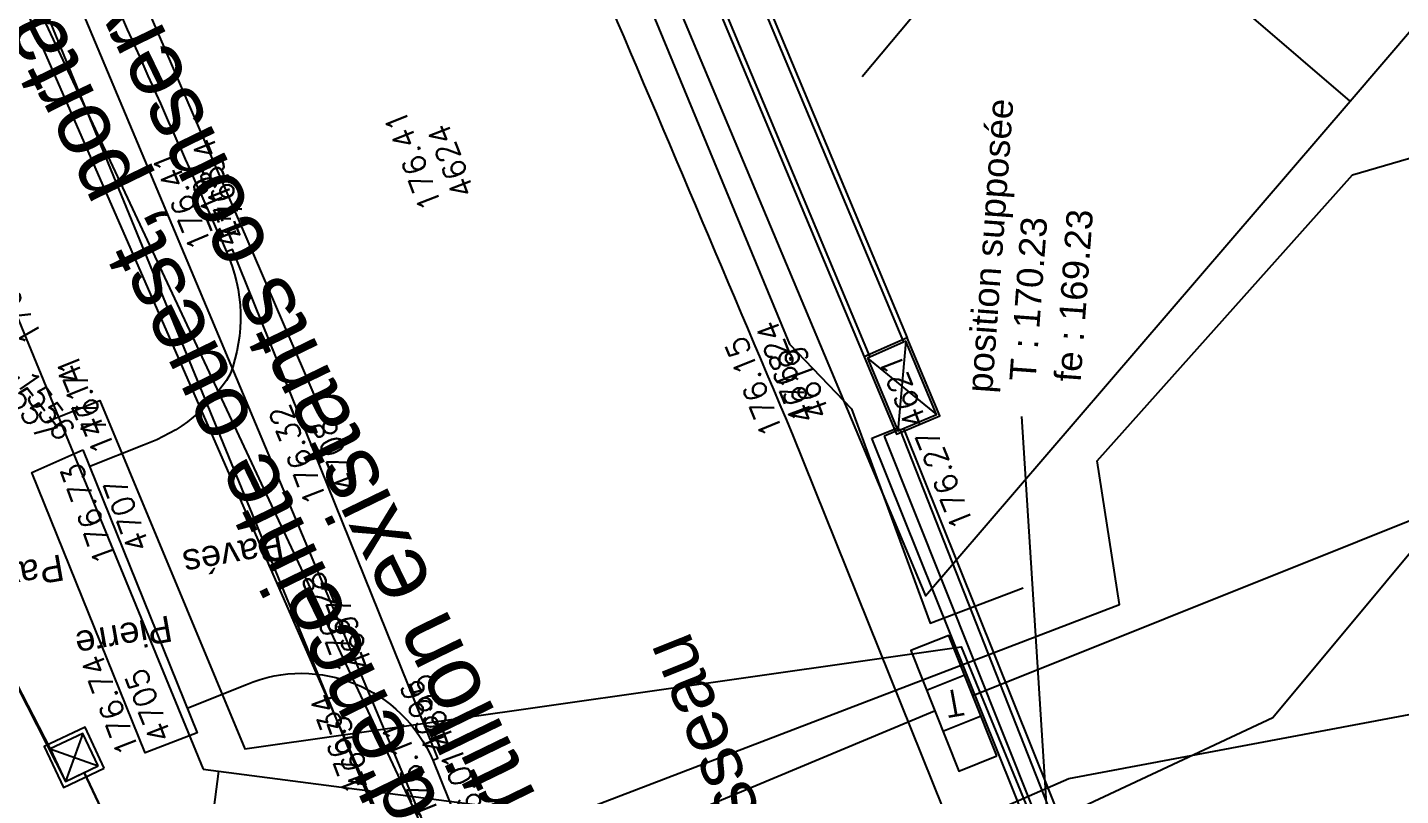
# Model space of a CAD drawing. Extents: x -2313930 to 3286427, y -3858277 to 2572692.
# Drawn here: x 547027 to 568025, y -249722 to -237980 of the extents above; entities that cross this region are included whole.
import ezdxf
from ezdxf.enums import TextEntityAlignment as Align
from ezdxf.lldxf.tags import DXFTag

# ---------------------------------------------------------------- set-up
doc = ezdxf.new("R2010")
doc.units = 0
for name, color, linetype, lineweight in [('_GAZELEC-RESERVATION 2', 132, 'Continuous', 18), ('Fond topo - P', 252, 'Continuous', 50), ('Fond topo - VOI', 252, 'Continuous', 25)]:
    doc.layers.add(name, color=color, linetype=linetype, lineweight=lineweight)
for name, color, linetype in [('CAB_SSL', 252, 'Continuous'), ('DWG_280-140115-P - Général', 252, 'Continuous'), ('EDF_SSL', 252, 'Texte-Electricite'), ('Fond topo - CLO_LEG', 252, 'Continuous'), ('Fond topo - CLO_MUR', 252, 'Continuous'), ('Fond topo - EDF', 252, 'Continuous'), ('Fond topo - PTT', 252, 'Continuous'), ('Fond topo - PTT_TXT', 252, 'Continuous'), ('Fond topo - SOL', 252, 'Continuous'), ('Fond topo - VOI_NOM', 252, 'Continuous'), ('Fond topo - VOI_TXT', 252, 'Continuous'), ('Fond topo - Z_500', 252, 'Continuous'), ('GAZ_SSL', 252, 'Texte-GAZ'), ('prlm-VRD', 2, 'Continuous'), ('SA - bât D', 252, 'Continuous'), ('SA - enrobé', 252, 'Continuous'), ('SA - GAZ-réso', 252, 'Texte-GAZ'), ('TELECOM_SSL', 252, 'Texte-Telecom'), ('UNITAIRE SSL', 252, 'UNITAIRE')]:
    doc.layers.add(name, color=color, linetype=linetype)
for name, color, linetype, plot in [('Fond topo - N', 252, 'Continuous', False), ('Fond topo - NCACHE', 252, 'Continuous', False), ('Fond topo - ZCACHE', 252, 'Continuous', False)]:
    doc.layers.add(name, color=color, linetype=linetype, plot=plot)
doc.styles.add('2000_ARIAL', font='arial.ttf', dxfattribs={"height": 0.4})
doc.styles.add('Futura Std Book', font='')
doc.styles.add('Lignes', font='arial.ttf', dxfattribs={"height": 0.35})
doc.styles.add('LignesA', font='arial.ttf', dxfattribs={"height": 0.35})
doc.styles.add('SIMPLEX', font='simplex_.ttf', dxfattribs={"height": 1.25})
doc.styles.add('TP-C_Autocad_Standard', font='simplex_.ttf', dxfattribs={"height": 1})
doc.styles.add('Tronçons', font='arial.ttf', dxfattribs={"height": 0.25})
doc.styles.get('Futura Std Book').set_extended_font_data('Futura Std Book')
tags = doc.linetypes.add('L16', pattern=[0.375, 0.3, -0.075]).pattern_tags.tags
tags[6:7] = [DXFTag(74, 4), DXFTag(75, 0), DXFTag(340, '0'), DXFTag(46, 0.0), DXFTag(50, 0.0), DXFTag(44, 0.0), DXFTag(45, 0.0)]
tags[4:5] = [DXFTag(74, 4), DXFTag(75, 0), DXFTag(340, '0'), DXFTag(46, 0.0), DXFTag(50, 0.0), DXFTag(44, 0.0), DXFTag(45, 0.0)]
tags = doc.linetypes.add('L8', pattern=[0.225, 0.15, -0.075]).pattern_tags.tags
tags[6:7] = [DXFTag(74, 4), DXFTag(75, 0), DXFTag(340, '0'), DXFTag(46, 0.0), DXFTag(50, 0.0), DXFTag(44, 0.0), DXFTag(45, 0.0)]
tags[4:5] = [DXFTag(74, 4), DXFTag(75, 0), DXFTag(340, '0'), DXFTag(46, 0.0), DXFTag(50, 0.0), DXFTag(44, 0.0), DXFTag(45, 0.0)]
tags = doc.linetypes.add('Texte-BT', pattern='A,5,-0.25,["BT",Lignes,S=1,R=0,X=0,Y=-0.18],-1.25', length=6.5).pattern_tags.tags
tags[15:16] = [DXFTag(74, 4), DXFTag(75, 0), DXFTag(340, '0'), DXFTag(46, 0.0), DXFTag(50, 0.0), DXFTag(44, 0.0), DXFTag(45, 0.0)]
tags[4:5] = [DXFTag(74, 4), DXFTag(75, 0), DXFTag(340, '0'), DXFTag(46, 0.0), DXFTag(50, 0.0), DXFTag(44, 0.0), DXFTag(45, 0.0)]
tags = doc.linetypes.add('Texte-Electricite', pattern='A,5,-0.25,["ELEC",Lignes,S=1,R=0,X=0,Y=-0.18],-1.25', length=6.5).pattern_tags.tags
tags[15:16] = [DXFTag(74, 4), DXFTag(75, 0), DXFTag(340, '0'), DXFTag(46, 0.0), DXFTag(50, 0.0), DXFTag(44, 0.0), DXFTag(45, 0.0)]
tags[4:5] = [DXFTag(74, 4), DXFTag(75, 0), DXFTag(340, '0'), DXFTag(46, 0.0), DXFTag(50, 0.0), DXFTag(44, 0.0), DXFTag(45, 0.0)]
tags = doc.linetypes.add('Texte-GAZ', pattern='A,5,-0.25,["GAZ",Lignes,S=1,R=0,X=0,Y=-0.18],-1.25', length=6.5).pattern_tags.tags
tags[15:16] = [DXFTag(74, 4), DXFTag(75, 0), DXFTag(340, '0'), DXFTag(46, 0.0), DXFTag(50, 0.0), DXFTag(44, 0.0), DXFTag(45, 0.0)]
tags[4:5] = [DXFTag(74, 4), DXFTag(75, 0), DXFTag(340, '0'), DXFTag(46, 0.0), DXFTag(50, 0.0), DXFTag(44, 0.0), DXFTag(45, 0.0)]
tags = doc.linetypes.add('Texte-HT', pattern='A,5,-0.25,["HT",Lignes,S=1,R=0,X=0,Y=-0.18],-1.25', length=6.5).pattern_tags.tags
tags[15:16] = [DXFTag(74, 4), DXFTag(75, 0), DXFTag(340, '0'), DXFTag(46, 0.0), DXFTag(50, 0.0), DXFTag(44, 0.0), DXFTag(45, 0.0)]
tags[4:5] = [DXFTag(74, 4), DXFTag(75, 0), DXFTag(340, '0'), DXFTag(46, 0.0), DXFTag(50, 0.0), DXFTag(44, 0.0), DXFTag(45, 0.0)]
tags = doc.linetypes.add('Texte-Telecom', pattern='A,5,-0.25,["TEL",Lignes,S=1,R=0,X=0,Y=-0.18],-1.25', length=6.5).pattern_tags.tags
tags[15:16] = [DXFTag(74, 4), DXFTag(75, 0), DXFTag(340, '0'), DXFTag(46, 0.0), DXFTag(50, 0.0), DXFTag(44, 0.0), DXFTag(45, 0.0)]
tags[4:5] = [DXFTag(74, 4), DXFTag(75, 0), DXFTag(340, '0'), DXFTag(46, 0.0), DXFTag(50, 0.0), DXFTag(44, 0.0), DXFTag(45, 0.0)]
tags = doc.linetypes.add('Texte-TelecomA', pattern='A,5,-0.25,["TEL",LignesA,S=1,R=0,X=0,Y=-0.18],-1.25', length=6.5).pattern_tags.tags
tags[15:16] = [DXFTag(74, 4), DXFTag(75, 0), DXFTag(340, '0'), DXFTag(46, 0.0), DXFTag(50, 0.0), DXFTag(44, 0.0), DXFTag(45, 0.0)]
tags[4:5] = [DXFTag(74, 4), DXFTag(75, 0), DXFTag(340, '0'), DXFTag(46, 0.0), DXFTag(50, 0.0), DXFTag(44, 0.0), DXFTag(45, 0.0)]
tags = doc.linetypes.add('UNITAIRE', pattern='A,0.25,-0.2,0,-0.2,0.25,-0.3,["UNI",TP-C_Autocad_Standard,S=0.15,R=0,X=-0.1,Y=-0.05],-0.45', length=1.65).pattern_tags.tags
tags[23:24] = [DXFTag(74, 4), DXFTag(75, 0), DXFTag(340, '0'), DXFTag(46, 0.0), DXFTag(50, 0.0), DXFTag(44, 0.0), DXFTag(45, 0.0)]
tags[12:13] = [DXFTag(74, 4), DXFTag(75, 0), DXFTag(340, '0'), DXFTag(46, 0.0), DXFTag(50, 0.0), DXFTag(44, 0.0), DXFTag(45, 0.0)]
tags[10:11] = [DXFTag(74, 4), DXFTag(75, 0), DXFTag(340, '0'), DXFTag(46, 0.0), DXFTag(50, 0.0), DXFTag(44, 0.0), DXFTag(45, 0.0)]
tags[8:9] = [DXFTag(74, 4), DXFTag(75, 0), DXFTag(340, '0'), DXFTag(46, 0.0), DXFTag(50, 0.0), DXFTag(44, 0.0), DXFTag(45, 0.0)]
tags[6:7] = [DXFTag(74, 4), DXFTag(75, 0), DXFTag(340, '0'), DXFTag(46, 0.0), DXFTag(50, 0.0), DXFTag(44, 0.0), DXFTag(45, 0.0)]
tags[4:5] = [DXFTag(74, 4), DXFTag(75, 0), DXFTag(340, '0'), DXFTag(46, 0.0), DXFTag(50, 0.0), DXFTag(44, 0.0), DXFTag(45, 0.0)]

# ---------------------------------------------------------------- blocks, each defined once
blk = doc.blocks.new('EDF02')
at = {"ltscale": 2}
for p, q in [((0.875, 2.75), (0.875, 2.95)), ((-0.875, 2.25), (0.875, 2.75)), ((0, 1.535431), (0, 2.5)), ((-0.875, 2.25), (-0.875, 2.05)), ((0.978086, 1.392164), (0.895804, 1.204402)), ((1.125, 1.349688), (1.125, 1.178214)), ((1.271914, 1.392164), (1.354196, 1.204402)), ((0, 0.15), (0, 0.958637))]:
    blk.add_line(p, q, dxfattribs=at)
for centre, radius in [((1.125, 1.625), 0.2), ((0, 0), 0.15)]:
    blk.add_circle(centre, radius, dxfattribs=at)
blk.add_arc((0.557686, 1.79611), 0.574625, 2.870977, 166.053522, dxfattribs=at)
at = {"style": 'SIMPLEX'}
blk.add_text('W', height=0.4, dxfattribs=at).set_placement((0, 1.217323), align=Align.MIDDLE_CENTER)
blk = doc.blocks.new('PTOPO')
at = {"layer": 'Fond topo - NCACHE', "style": 'SIMPLEX'}
blk.add_attdef('MAT', text='', height=0.34, dxfattribs=at).set_placement((0.1, -0.1), align=Align.TOP_LEFT)
at = {"layer": 'Fond topo - ZCACHE', "style": 'SIMPLEX'}
blk.add_attdef('ALT', (0.1, 0.1), '', height=0.34, dxfattribs=at)
blk = doc.blocks.new('PTT06')
at = {"ltscale": 2}
for p, q in [((-0.17, -0.5), (-0.17, 0.5)), ((0.17, -0.5), (0.17, 0.5))]:
    blk.add_line(p, q, dxfattribs=at)
at = {"ltscale": 2, "flags": 128}
blk.add_lwpolyline([(-0.5, -0.5), (0.5, -0.5), (0.5, 0.5), (-0.5, 0.5)], close=True, dxfattribs=at)
blk = doc.blocks.new('PTT99')
at = {"style": 'SIMPLEX'}
blk.add_text('T', height=0.4, dxfattribs=at).set_placement((0, 0), align=Align.MIDDLE_CENTER)
blk = doc.blocks.new('A$C1F970F0F')
at = {"layer": 'CAB_SSL', "elevation": 0, "flags": 128}
blk.add_lwpolyline([(6357.4, 13665.4), (7167.9, 10363.1), (8524, 7263.6), (9014.6, 5048.2), (9331.7, 4494.5), (9609.9, 1526.4)], dxfattribs=at)
at = {"layer": 'DWG_280-140115-P - Général', "ltscale": 127}
blk.add_line((8480.9, 10183.3), (13586.6, 16284.5), dxfattribs=at)
at = {"layer": 'DWG_280-140115-P - Général', "ltscale": 127, "elevation": 0, "flags": 128}
for points in [[(11528.2, 14849.6), (9344.7, 12229.6), (8854.9, 11642.3), (8758.5, 11670.8), (8007.6, 10747.3), (8155.7, 10395.5), (8577.8, 9389.2), (9226.9, 10145.8), (9076.3, 10275.1), (9608.6, 10914.3), (9565, 10953.1), (12264.6, 14185.9)], [(9226.9, 10145.8), (9778.3, 10789.6), (10549.2, 10098.9), (11052.8, 10704.9), (12966.4, 13009.6)]]:
    blk.add_lwpolyline(points, dxfattribs=at)
at = {"layer": 'EDF_SSL', "linetype": 'Texte-BT', "elevation": 0, "flags": 128}
for points in [[(5612.4, 14363.5), (6246.5, 13724.3), (6357.4, 13665.4), (7195, 10458), (7167.9, 10363.1), (7274.3, 10315.8), (8525.6, 7339.9), (8524, 7263.6)], [(7452.9, 11696), (7921.2, 10737.4), (7990.7, 10689.5), (8369.8, 9774.1), (8464.4, 9675.3), (8584.9, 9347.3), (8726.8, 9401.3)], [(7232.9, 9655.1), (7315.1, 9687.9), (7536.7, 9155.5), (8631.9, 9311.1), (8746.3, 9033.8), (9108.7, 9203.2), (9799.9, 10033), (9799.6, 10108.9), (9924.1, 10257.6)]]:
    blk.add_lwpolyline(points, dxfattribs=at)
at = {"layer": 'EDF_SSL', "linetype": 'Texte-HT', "flags": 128}
blk.add_lwpolyline([(1687.6, 9832.8), (5304.7, 11691), (5929.9, 12014.6, -0.337944), (6816.1, 11610.5), (7656.8, 9662.8)], format="xyb", dxfattribs=at)
at = {"layer": 'EDF_SSL', "linetype": 'Texte-HT', "elevation": 0, "flags": 128}
blk.add_lwpolyline([(6809.1, 11267.6), (6814.2, 11155.3), (7834.9, 8977.9), (8874.5, 9376), (8840.3, 9595.5), (9230.8, 10032.8), (9466.4, 10101.8), (9484.6, 10372.9)], dxfattribs=at)
at = {"layer": 'Fond topo - CLO_LEG', "ltscale": 2, "flags": 128}
blk.add_lwpolyline([(8514.3, 9633.4), (9016.4, 8375.9), (9035, 8383.3), (8539.1, 9643.4)], close=True, dxfattribs=at)
at = {"layer": 'Fond topo - CLO_MUR', "linetype": 'L8', "ltscale": 2, "flags": 128}
for points in [[(8108.7, 10815.9), (8543.9, 9777)], [(8056.9, 10794.5), (8492.7, 9754.2)]]:
    blk.add_lwpolyline(points, dxfattribs=at)
at = {"layer": 'Fond topo - CLO_MUR', "ltscale": 2, "flags": 128}
for points in [[(8117.6, 10815.2), (8549.5, 9784)], [(8051, 10787.8), (8483.8, 9754.5)], [(8547.5, 9778.7), (8535.4, 9641.8)], [(8489.1, 9752.5), (8594.5, 9666.6)], [(8495.4, 9630.3), (8532.7, 9645.3)], [(7024.1, 9571.6), (7239.1, 9155.6)], [(7289, 9179.1), (7262.6, 9105.7)], [(7239.1, 9155.6), (7312.5, 9129.2)], [(7342.8, 9009.3), (7291.1, 9119.1)]]:
    blk.add_lwpolyline(points, dxfattribs=at)
at = {"layer": 'Fond topo - CLO_MUR', "linetype": 'L8', "ltscale": 2, "flags": 128}
for points in [[(8483.9, 9754.6), (8533.3, 9636.6), (8599.7, 9664.4), (8549.6, 9784)], [(7312.5, 9129.2), (7289, 9179.1), (7239.1, 9155.6), (7262.6, 9105.7)]]:
    blk.add_lwpolyline(points, close=True, dxfattribs=at)
at = {"layer": 'Fond topo - CLO_MUR', "ltscale": 2, "flags": 128}
for points in [[(8489.1, 9752.5), (8535.4, 9641.8), (8594.5, 9666.6), (8547.5, 9778.7)], [(7321.8, 9125.8), (7292.4, 9188.4), (7229.8, 9159), (7259.2, 9096.4)]]:
    blk.add_lwpolyline(points, close=True, dxfattribs=at)
blk.add_lwpolyline([(8543.7, 9645.3), (9048.5, 8388.5), (9383.5, 7564.7), (9496.8, 7270.6, -0.011206), (9629.5, 6768.6, -0.010744), (9739.3, 6265.6, -0.008203), (9808.5, 5878.7, -0.008203), (9865, 5489.7), (9902.2, 5186.9), (10087.1, 3664.4), (10261.9, 2158.7, -0.3126), (10238.6, 2133.9, -0.441572), (10212.3, 2152.9), (10037.5, 3658.5), (9852.5, 5180.8), (9815.4, 5483.4, 0.008203), (9759.2, 5870.7, 0.008203), (9690.2, 6256, 0.010744), (9580.9, 6756.9, 0.010744), (9450.1, 7252.6), (9337, 7546.3), (9001.9, 8370.5), (8495.4, 9630.3)], format="xyb", dxfattribs=at)
at = {"layer": 'Fond topo - SOL', "linetype": 'L16', "ltscale": 2, "flags": 128}
blk.add_lwpolyline([(7824.2, 9137.9), (7831.6, 9140.9), (7517.9, 9918.8), (7508.7, 9915.1)], dxfattribs=at)
blk.add_lwpolyline([(7289, 9612.7), (7463.7, 9179.7), (7384.4, 9149.2), (7211, 9577.7)], close=True, dxfattribs=at)
at = {"layer": 'Fond topo - VOI', "ltscale": 2, "flags": 128}
for points in [[(5639.9, 14282.8), (6179.1, 13730.4, -0.005078), (6343.1, 13545.1, -0.01499), (6396.2, 13480.1, -0.008053), (6924.3, 12768.6, -0.025021), (7078.9, 12528.8, -0.013152), (7305.5, 12110, -0.016223), (7469, 11760.2, -0.000244), (7504.6, 11677, -0.000024), (7868.4, 10825.5, -0.000461), (8056.5, 10384.2, -0.000271), (8374.7, 9634.5), (8900.9, 8328), (9181.1, 7639.8), (9227.8, 7515.6, -0.019121), (9430.1, 6877.2, -0.019121), (9582.9, 6225.2, -0.006135), (9621.4, 6013.8, -0.006135), (9654.6, 5801.4), (9743.9, 5167.3), (9926.4, 3640.6), (10105.5, 2112.7), (10117.2, 2013.4)], [(4974.2, 13681.6, -0.004074), (5334.1, 13318.5, -0.005092), (5616.7, 13022.9, -0.000009), (5773.5, 12855.4, -0.000785), (5775.3, 12853.4, -0.001041), (5794, 12833.2, -0.000174), (5905.6, 12712.2, -0.007979), (5930.9, 12683.9, -0.000576), (6273.2, 12286.8, -0.028157), (6482.8, 12013.4, -0.017636), (6775.9, 11548.4, -0.000541), (6814, 11468.7, -0.006013), (6817.4, 11461.5, -0.000051), (6864, 11357.2), (7218.2, 10565.6, -0.000198), (7306.3, 10368.6, -0.000086), (7508.7, 9915.1, -0.197699), (7514.2, 9728.1, -0.17756), (7381.6, 9619.9), (7299.5, 9586.8)], [(7448.5, 9217.4), (7539.2, 9254, -0.411891), (7824.2, 9137.9), (8287.8, 7988.4), (8696.4, 6949.4, -0.00932), (8789.4, 6627.2, -0.017078), (8830.9, 6448.8, -0.000555), (8873.7, 6229.7, -0.000518), (8919, 5995, -0.008594), (8952.8, 5801.4, -0.004911), (9002.6, 5461.2, -0.001415), (9039.8, 5201.6, -0.003197), (9055.2, 5086.6, -0.00005), (9076.9, 4916, -0.000027), (9117, 4600.6, -0.003004), (9148.5, 4340.3, -0.001787), (9197.2, 3902), (9362.1, 2037.3), (9378.3, 1858.9)]]:
    blk.add_lwpolyline(points, format="xyb", dxfattribs=at)
at = {"layer": 'GAZ_SSL', "linetype": 'Texte-GAZ', "elevation": 0, "flags": 128}
blk.add_lwpolyline([(-10544.3, 4849.5), (-2844.4, 6215.2), (-619.1, 6565.4), (-558.7, 6580.8), (-429.5, 7139.2), (-208.1, 8868.9), (360.7, 9157.9), (425, 9327.6), (4535.2, 11485.1), (4713.3, 11477.5), (5559.7, 11914.2), (6091.2, 12178.6), (6293, 12126.4), (6627.3, 11179.9), (7472.8, 9124.5), (7947.1, 9062.5), (8070.8, 8793.5), (8796.8, 9110.1), (9553.6, 9252.3)], dxfattribs=at)
at = {"layer": 'SA - enrobé'}
blk.add_lwpolyline([(5616.5, 8872.1), (5900.5, 8590.4), (6360.2, 9054), (7370.4, 8625.9), (6911.8, 9536.1), (7010.7, 9585.7), (7020.8, 9564.3), (7026.7, 9567.1), (7262.6, 9105.7), (7291.1, 9119.1), (7342.8, 9009.3), (7434.1, 9026.6), (7377.9, 8937.4), (7468.9, 8745.2), (4686.2, 6461.3)], dxfattribs=at)
at = {"layer": 'SA - GAZ-réso', "ltscale": 0.75, "elevation": 0, "flags": 128}
blk.add_lwpolyline([(3937.8, 7064.9), (6099.8, 8481.1), (7457, 8814.4), (7497.1, 9121.3)], dxfattribs=at)
at = {"layer": 'TELECOM_SSL', "linetype": 'Texte-TelecomA', "elevation": 0, "flags": 128}
blk.add_lwpolyline([(6762, 11427.5), (7768.2, 8977.7)], dxfattribs=at)
at = {"layer": 'TELECOM_SSL', "elevation": 0, "flags": 128}
for points in [[(8650.1, 9236.7), (10412.2, 9942.4)], [(7834.1, 8897.2), (8591.6, 9213.5)]]:
    blk.add_lwpolyline(points, dxfattribs=at)
at = {"layer": 'UNITAIRE SSL', "ltscale": 2, "elevation": 0, "flags": 128}
blk.add_lwpolyline([(9277.2, 1394.8), (9210.3, 2055.2), (8725, 9663.7)], dxfattribs=at)
at = {"layer": 'Fond topo - EDF', "ltscale": 2, "xscale": 99.99999999999999, "yscale": 99.99999999999999, "zscale": 99.99999999999999, "rotation": 292.3178498457697}
blk.add_blockref('EDF02', (7168, 10362.8), dxfattribs=at)
at = {"layer": 'Fond topo - P', "ltscale": 2}
ref = blk.add_blockref('PTOPO', (7851.7, 9980.4), dxfattribs=dict(at, xscale=99.99999999999999, yscale=99.99999999999999, zscale=99.99999999999999, rotation=111.4499873261172))
ref.add_attrib('MAT', '4624', dxfattribs={"layer": 'Fond topo - N', "color": 0, "ltscale": 2, "height": 34, "rotation": 111.45, "style": 'SIMPLEX'}).set_placement((7857.3, 9993.4), align=Align.TOP_LEFT)
ref.add_attrib('ALT', '176.41', (7838.7, 9986), dxfattribs={"layer": 'Fond topo - Z_500', "color": 0, "ltscale": 2, "height": 34, "rotation": 111.45, "style": 'SIMPLEX'})
ref = blk.add_blockref('PTOPO', (7503.7, 9916.2), dxfattribs=dict(at, xscale=100, yscale=100, zscale=100, rotation=111.854816904404))
ref.add_attrib('MAT', '4718', dxfattribs={"layer": 'Fond topo - N', "color": 0, "ltscale": 2, "height": 34, "rotation": 111.8548, "style": 'SIMPLEX'}).set_placement((7509.3, 9929.2), align=Align.TOP_LEFT)
ref.add_attrib('ALT', '176.34', (7546.5, 9943.9), dxfattribs={"layer": 'Fond topo - Z_500', "color": 0, "ltscale": 2, "height": 34, "rotation": 111.8548, "style": 'SIMPLEX'})
ref = blk.add_blockref('PTOPO', (7493.4, 9903.3), dxfattribs=dict(at, xscale=99.99999999999999, yscale=99.99999999999999, zscale=99.99999999999999, rotation=112.6021018418444))
ref.add_attrib('MAT', '4719', dxfattribs={"layer": 'Fond topo - N', "color": 0, "ltscale": 2, "height": 34, "rotation": 112.6021, "style": 'SIMPLEX'}).set_placement((7498.8, 9916.4), align=Align.TOP_LEFT)
ref.add_attrib('ALT', '176.41', (7486.6, 9926.3), dxfattribs={"layer": 'Fond topo - Z_500', "color": 0, "ltscale": 2, "height": 34, "rotation": 112.6021, "style": 'SIMPLEX'})
ref = blk.add_blockref('PTOPO', (7169.7, 9743.2), dxfattribs=dict(at, xscale=99.99999999999999, yscale=99.99999999999999, zscale=99.99999999999999, rotation=12.54862112080896))
ref.add_attrib('MAT', '1557', dxfattribs={"layer": 'Fond topo - N', "color": 0, "ltscale": 2, "height": 34, "rotation": 307.8165, "style": 'SIMPLEX'}).set_placement((7181.6, 9735.6), align=Align.TOP_LEFT)
ref.add_attrib('ALT', '177.43/mur', (7121.2, 9747), dxfattribs={"layer": 'Fond topo - Z_500', "color": 0, "ltscale": 2, "height": 34, "rotation": 120.5248, "style": 'SIMPLEX'})
ref = blk.add_blockref('PTOPO', (7200.2, 9746), dxfattribs=dict(at, xscale=99.99999999999999, yscale=99.99999999999999, zscale=99.99999999999999, rotation=10.06562053066161))
ref.add_attrib('MAT', '1556', dxfattribs={"layer": 'Fond topo - N', "color": 0, "ltscale": 2, "height": 34, "rotation": 305.3335, "style": 'SIMPLEX'}).set_placement((7211.8, 9737.9), align=Align.TOP_LEFT)
ref.add_attrib('ALT', '176.69', (7229, 9785.9), dxfattribs={"layer": 'Fond topo - Z_500', "color": 0, "ltscale": 2, "height": 34, "rotation": 119.949, "style": 'SIMPLEX'})
ref = blk.add_blockref('PTOPO', (8394, 9642), dxfattribs=dict(at, xscale=99.99999999999999, yscale=99.99999999999999, zscale=99.99999999999999, rotation=110.6609766619365))
ref.add_attrib('MAT', '4619', dxfattribs={"layer": 'Fond topo - N', "color": 0, "ltscale": 2, "height": 34, "rotation": 110.661, "style": 'SIMPLEX'}).set_placement((8399.8, 9654.9), align=Align.TOP_LEFT)
ref.add_attrib('ALT', '176.24', (8405.9, 9663.4), dxfattribs={"layer": 'Fond topo - Z_500', "color": 0, "ltscale": 2, "height": 34, "rotation": 110.661, "style": 'SIMPLEX'})
ref = blk.add_blockref('PTOPO', (8373.5, 9634.8), dxfattribs=dict(at, xscale=99.99999999999996, yscale=99.99999999999996, zscale=99.99999999999996, rotation=111.731338565613))
ref.add_attrib('MAT', '4618', dxfattribs={"layer": 'Fond topo - N', "color": 0, "ltscale": 2, "height": 34, "rotation": 111.7313, "style": 'SIMPLEX'}).set_placement((8379.1, 9647.8), align=Align.TOP_LEFT)
ref.add_attrib('ALT', '176.15', (8360.5, 9640.4), dxfattribs={"layer": 'Fond topo - Z_500', "color": 0, "ltscale": 2, "height": 34, "rotation": 111.7313, "style": 'SIMPLEX'})
ref = blk.add_blockref('PTOPO', (7287.7, 9613.8), dxfattribs=dict(at, xscale=99.99999999999999, yscale=99.99999999999999, zscale=99.99999999999999, rotation=112.1912656349417))
ref.add_attrib('MAT', '4714', dxfattribs={"layer": 'Fond topo - N', "color": 0, "ltscale": 2, "height": 34, "rotation": 112.1913, "style": 'SIMPLEX'}).set_placement((7293.1, 9626.9), align=Align.TOP_LEFT)
ref.add_attrib('ALT', '176.71', (7338.8, 9614.5), dxfattribs={"layer": 'Fond topo - Z_500', "color": 0, "ltscale": 2, "height": 34, "rotation": 112.1913, "style": 'SIMPLEX'})
ref = blk.add_blockref('PTOPO', (8543.1, 9628.5), dxfattribs=dict(at, xscale=99.99999999999999, yscale=99.99999999999999, zscale=99.99999999999999, rotation=111.679831202526))
ref.add_attrib('MAT', '4621', dxfattribs={"layer": 'Fond topo - N', "color": 0, "ltscale": 2, "height": 34, "rotation": 111.6798, "style": 'SIMPLEX'}).set_placement((8548.7, 9641.5), align=Align.TOP_LEFT)
ref.add_attrib('ALT', '176.27', (8651.9, 9498.7), dxfattribs={"layer": 'Fond topo - Z_500', "color": 0, "ltscale": 2, "height": 34, "rotation": 111.6798, "style": 'SIMPLEX'})
ref = blk.add_blockref('PTOPO', (7675.9, 9531), dxfattribs=dict(at, xscale=99.99999999999999, yscale=99.99999999999999, zscale=99.99999999999999, rotation=111.6178714876433))
ref.add_attrib('MAT', '4708', dxfattribs={"layer": 'Fond topo - N', "color": 0, "ltscale": 2, "height": 34, "rotation": 111.6179, "style": 'SIMPLEX'}).set_placement((7681.5, 9543.9), align=Align.TOP_LEFT)
ref.add_attrib('ALT', '176.32', (7662.9, 9536.6), dxfattribs={"layer": 'Fond topo - Z_500', "color": 0, "ltscale": 2, "height": 34, "rotation": 111.6179, "style": 'SIMPLEX'})
ref = blk.add_blockref('PTOPO', (7354.2, 9439.4), dxfattribs=dict(at, xscale=99.99999999999999, yscale=99.99999999999999, zscale=99.99999999999999, rotation=110.4249089913738))
ref.add_attrib('MAT', '4707', dxfattribs={"layer": 'Fond topo - N', "color": 0, "ltscale": 2, "height": 34, "rotation": 110.4249, "style": 'SIMPLEX'}).set_placement((7360.1, 9452.2), align=Align.TOP_LEFT)
ref.add_attrib('ALT', '176.73', (7341.4, 9445.3), dxfattribs={"layer": 'Fond topo - Z_500', "color": 0, "ltscale": 2, "height": 34, "rotation": 110.4249, "style": 'SIMPLEX'})
ref = blk.add_blockref('PTOPO', (7695.8, 9257.7), dxfattribs=dict(at, xscale=99.99999999999999, yscale=99.99999999999999, zscale=99.99999999999999, rotation=110.872073200381))
ref.add_attrib('MAT', '4697', dxfattribs={"layer": 'Fond topo - N', "color": 0, "ltscale": 2, "height": 34, "rotation": 110.8721, "style": 'SIMPLEX'}).set_placement((7701.6, 9270.6), align=Align.TOP_LEFT)
ref.add_attrib('ALT', '176.28', (7711.5, 9279.7), dxfattribs={"layer": 'Fond topo - Z_500', "color": 0, "ltscale": 2, "height": 34, "rotation": 110.8721, "style": 'SIMPLEX'})
ref = blk.add_blockref('PTOPO', (7388.7, 9147.7), dxfattribs=dict(at, xscale=99.99999999999999, yscale=99.99999999999999, zscale=99.99999999999999, rotation=111.3678421048649))
ref.add_attrib('MAT', '4705', dxfattribs={"layer": 'Fond topo - N', "color": 0, "ltscale": 2, "height": 34, "rotation": 111.3678, "style": 'SIMPLEX'}).set_placement((7394.4, 9160.7), align=Align.TOP_LEFT)
ref.add_attrib('ALT', '176.74', (7375.8, 9153.4), dxfattribs={"layer": 'Fond topo - Z_500', "color": 0, "ltscale": 2, "height": 34, "rotation": 111.3678, "style": 'SIMPLEX'})
ref = blk.add_blockref('PTOPO', (7821, 9139.6), dxfattribs=dict(at, xscale=99.99999999999997, yscale=99.99999999999997, zscale=99.99999999999997, rotation=110.1929371341837))
ref.add_attrib('MAT', '4695', dxfattribs={"layer": 'Fond topo - N', "color": 0, "ltscale": 2, "height": 34, "rotation": 110.1929, "style": 'SIMPLEX'}).set_placement((7826.9, 9152.4), align=Align.TOP_LEFT)
ref.add_attrib('ALT', '176.01', (7921.6, 9010.5), dxfattribs={"layer": 'Fond topo - Z_500', "color": 0, "ltscale": 2, "height": 34, "rotation": 110.1929, "style": 'SIMPLEX'})
ref = blk.add_blockref('PTOPO', (7810.6, 9131.1), dxfattribs=dict(at, xscale=99.99999999999999, yscale=99.99999999999999, zscale=99.99999999999999, rotation=111.8599585178824))
ref.add_attrib('MAT', '4696', dxfattribs={"layer": 'Fond topo - N', "color": 0, "ltscale": 2, "height": 34, "rotation": 111.86, "style": 'SIMPLEX'}).set_placement((7816.1, 9144.1), align=Align.TOP_LEFT)
ref.add_attrib('ALT', '176.11', (7835.3, 9055.2), dxfattribs={"layer": 'Fond topo - Z_500', "color": 0, "ltscale": 2, "height": 34, "rotation": 111.86, "style": 'SIMPLEX'})
ref = blk.add_blockref('PTOPO', (7696, 9075.6), dxfattribs=dict(at, xscale=100, yscale=100, zscale=100, rotation=110.3633530805667))
ref.add_attrib('MAT', '4693', dxfattribs={"layer": 'Fond topo - N', "color": 0, "ltscale": 2, "height": 34, "rotation": 110.3634, "style": 'SIMPLEX'}).set_placement((7701.9, 9088.5), align=Align.TOP_LEFT)
ref.add_attrib('ALT', '176.34', (7723.2, 9093.8), dxfattribs={"layer": 'Fond topo - Z_500', "color": 0, "ltscale": 2, "height": 34, "rotation": 110.3634, "style": 'SIMPLEX'})
at = {"layer": 'Fond topo - PTT', "ltscale": 2, "xscale": 198.3760503003827, "yscale": 62.99999999999999, "zscale": 99.99999999999997, "rotation": 111.7040076428238}
blk.add_blockref('PTT06', (8620.9, 9225.1), dxfattribs=at)
at = {"layer": 'Fond topo - PTT_TXT', "ltscale": 2, "xscale": 99.99999999999999, "yscale": 99.99999999999999, "zscale": 99.99999999999999, "rotation": 190.0656205306816}
blk.add_blockref('PTT99', (8621.5, 9225.9), dxfattribs=at)
at = {"layer": 'Fond topo - VOI_NOM', "style": '2000_ARIAL'}
blk.add_text('Quai  Jean-Jacques  Rousseau', height=80, rotation=111.7073, dxfattribs=at).set_placement((8791.5, 7889.5))
at = {"layer": 'Fond topo - VOI_TXT', "style": '2000_ARIAL'}
for s, p in [('Pavés', (7592.1, 9485.1)), ('Pavés', (7256, 9453)), ('Pierre', (7421.4, 9359.6))]:
    blk.add_text(s, height=40, rotation=190.0656, dxfattribs=at).set_placement(p)
at = {"layer": 'SA - bât D', "style": 'Futura Std Book'}
for s, p in [("mur d'enceinte ouest, portail et", (7954.1, 8826.7)), ('portillon existants conservés', (8049.1, 8947.2))]:
    blk.add_text(s, height=101.01, rotation=115.9053, dxfattribs=at).set_placement(p)
at = {"layer": 'UNITAIRE SSL', "style": 'Tronçons'}
for s, p in [('position supposée', (8679.4, 9698.7)), ('fe : 169.23', (8814.7, 9715.3)), ('T : 170.23', (8745.7, 9716.2))]:
    blk.add_text(s, height=40, rotation=85.8268, dxfattribs=at).set_placement(p)

msp = doc.modelspace()

# ---------------------------------------------------------------- linework, layer by layer
at = {"layer": '_GAZELEC-RESERVATION 2'}
msp.add_circle((486248.48, -227485.963), 2800178.149, dxfattribs=at)

# ---------------------------------------------------------------- block references
at = {"layer": 'prlm-VRD', "xscale": 10, "yscale": 10, "zscale": 10}
msp.add_blockref('A$C1F970F0F', (474984.298, -340562.691), dxfattribs=at)

doc.saveas('drawing.dxf')
